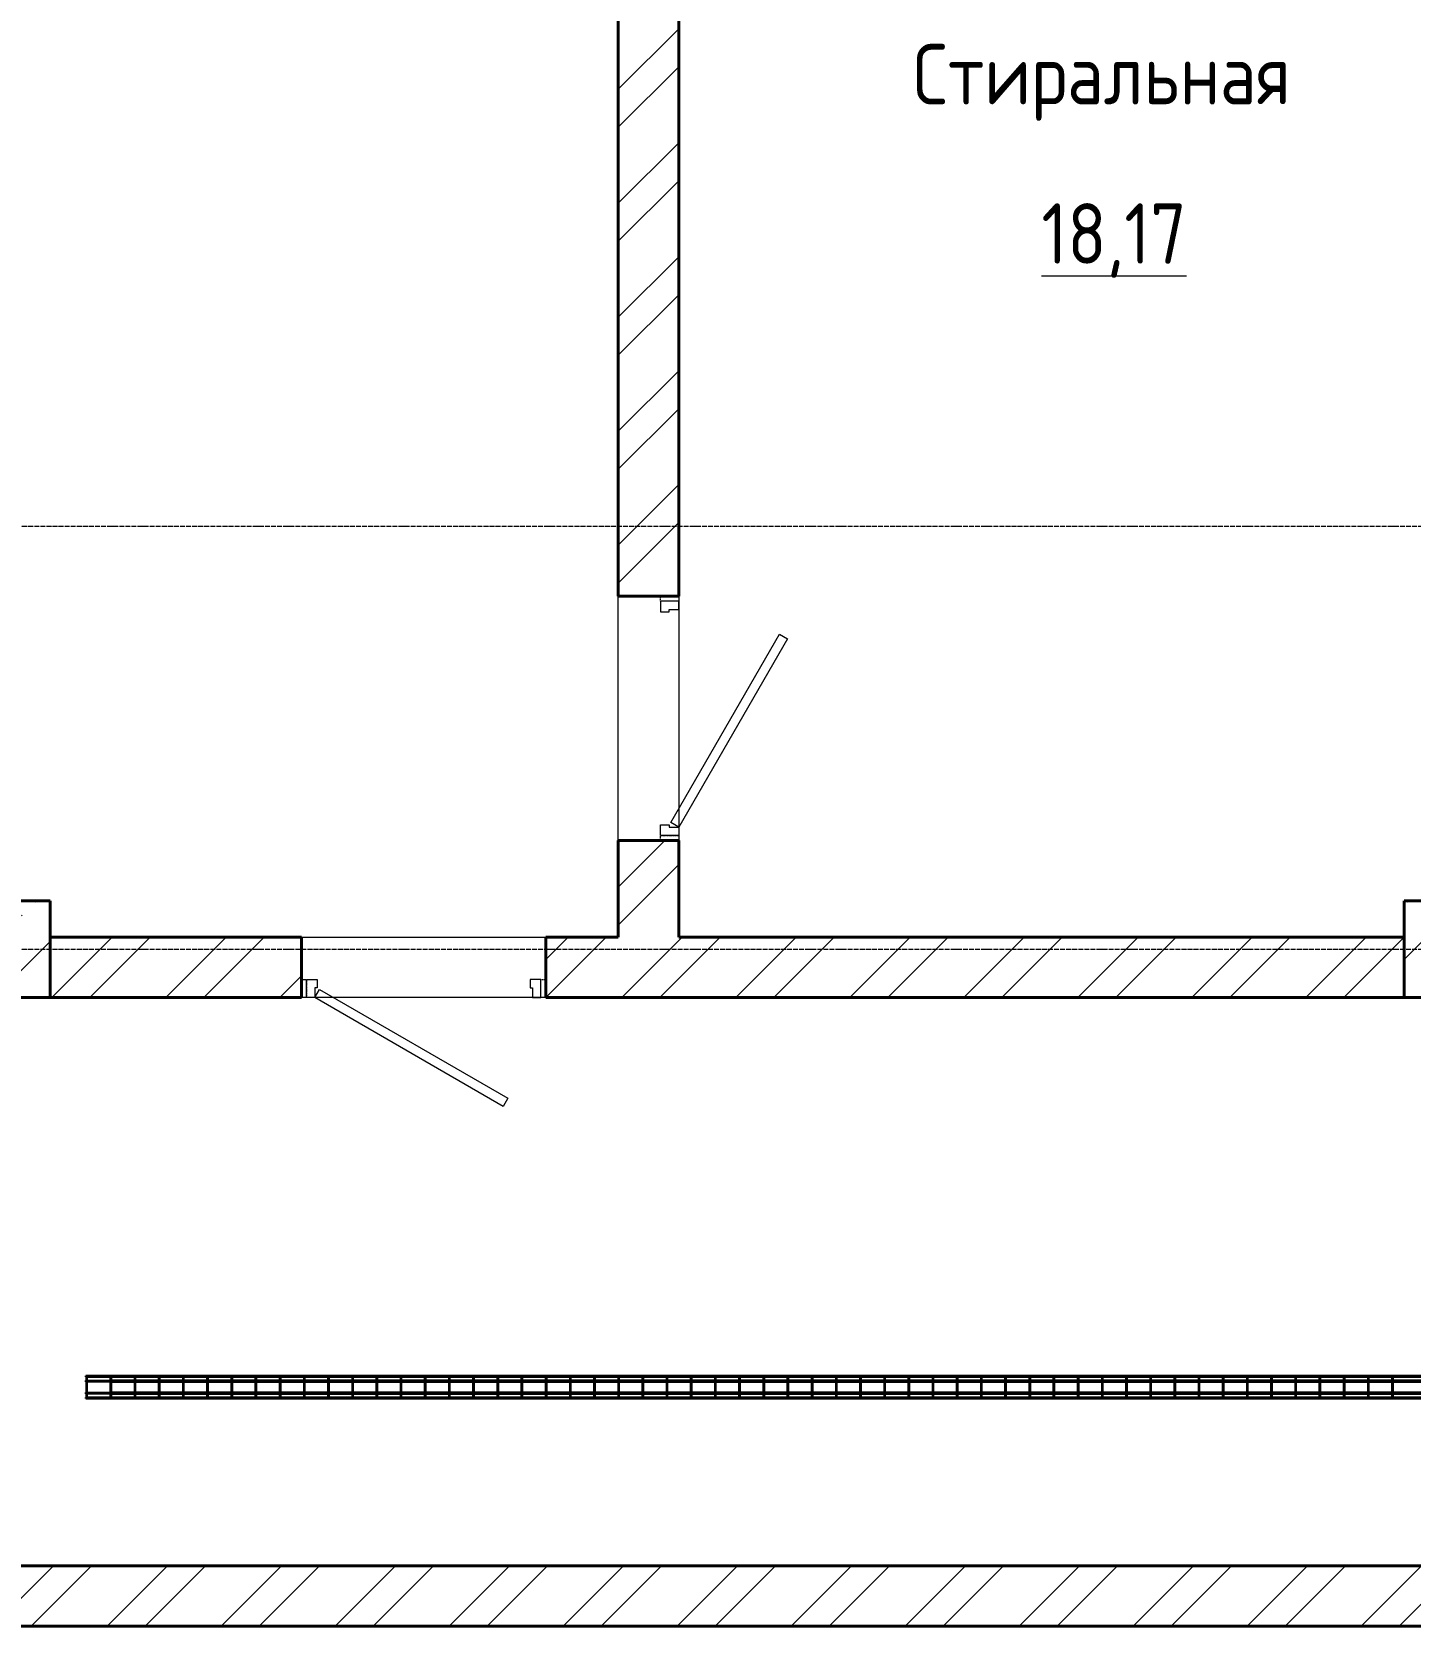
# Model space of a CAD drawing. Header units: millimetres. Extents: x 0 to 351840, y -132678 to 32417.
# Drawn here: x 300544 to 306244, y 6785 to 13380 of the extents above; entities that cross this region are included whole.
import ezdxf

# ---------------------------------------------------------------- set-up
doc = ezdxf.new("R2010")
doc.units = ezdxf.units.MM
doc.linetypes.add('BI_линия_сетки', pattern=[25, 20, -2.5, 0, -2.5])
doc.linetypes.add('BI_невидимые', pattern=[5, 3, -2])
for name, color, linetype, lineweight in [('Двери', 7, 'Continuous', 18), ('Марки помещений', 7, 'Continuous', 20), ('Несущие колонны', 7, 'Continuous', 18), ('Оси', 7, 'Continuous', 9), ('Перекрытие', 7, 'Continuous', 18), ('Стены внутренние', 7, 'Continuous', 18), ('Стены несущие', 7, 'Continuous', 18)]:
    doc.layers.add(name, color=color, linetype=linetype, lineweight=lineweight)
doc.styles.add('GOST Common_1', font='GOST Common.ttf', dxfattribs={"width": 0.9, "height": 250})
pattern_1 = [(45, (5685.96, 5809.43), (-235.7317, 235.7317), []), (45, (5843.12, 5809.43), (-235.7317, 235.7317), [])]

# ---------------------------------------------------------------- blocks, each defined once
blk = doc.blocks.new('_временные_конструкции_колонны_монолитные_прямоугольная - _временная_конструкция_колонна_400x400-V8--01 Подвал__-3_000____Отделочный_')
at = {"layer": 'Несущие колонны', "lineweight": 9}
h = blk.add_hatch(dxfattribs=at)
h.set_pattern_fill('FP_9', color=9, style=0, pattern_type=2)
h.set_pattern_definition([(45, (0, -7900), (84.1903, 308.6967), [396.875, -79.375, 3.353, -76.022])])
h.paths.add_polyline_path([(-200, -200), (200, -200), (200, 200), (-200, 200)])
at = {"layer": 'Несущие колонны', "color": 9, "lineweight": 40}
for p, q in [((200, 200), (-200, 200)), ((-200, 200), (-200, -200)), ((200, -200), (200, 200)), ((-200, -200), (200, -200))]:
    blk.add_line(p, q, dxfattribs=at)
blk = doc.blocks.new('_временные_конструкции_колонны_монолитные_прямоугольная - _временная_конструкция_колонна_400x400-V9--01 Подвал__-3_000____Отделочный_')
at = {"layer": 'Несущие колонны', "lineweight": 9}
h = blk.add_hatch(dxfattribs=at)
h.set_pattern_fill('FP_10', color=9, style=0, pattern_type=2)
h.set_pattern_definition([(45, (-6000, -7900), (84.1895, 308.696), [396.875, -79.375, 3.353, -76.022])])
h.paths.add_polyline_path([(-200, -200), (200, -200), (200, 200), (-200, 200)])
at = {"layer": 'Несущие колонны', "color": 9, "lineweight": 40}
for p, q in [((200, 200), (-200, 200)), ((-200, 200), (-200, -200)), ((200, -200), (200, 200)), ((-200, -200), (200, -200))]:
    blk.add_line(p, q, dxfattribs=at)
blk = doc.blocks.new('_Двери_Металлические_Однопольная_Техническая_1_3_4_8 - _дверь_ДМВ_2200-1010_Л Д-4_ перемычка-7812783--01 Подвал__-3_000____Отделочный_')
at = {"layer": 'Двери', "color": 9, "lineweight": 9}
for p, q in [((-223.6, 541.7), (-204.4, 575)), ((555.8, 91.7), (-223.6, 541.7)), ((-204.4, 575), (575, 125)), ((-325, 125), (-360, 125)), ((-360, 125), (-360, 50)), ((-325, 85), (-325, 125)), ((-315, 85), (-325, 85)), ((-315, 50), (-315, 85)), ((575, 125), (555.8, 91.7)), ((565, 85), (575, 85)), ((565, 50), (565, 85)), ((575, 125), (610, 125)), ((575, 85), (575, 125)), ((610, 125), (610, 50)), ((-360, 50), (-315, 50)), ((610, 50), (565, 50))]:
    blk.add_line(p, q, dxfattribs=at)
at = {"layer": 'Двери', "color": 9, "linetype": 'BI_невидимые', "lineweight": 9}
for p, q in [((-380, 50), (-380, 125)), ((-380, 125), (-360, 125)), ((-380, 50), (-380, 125)), ((-380, 125), (-360, 125)), ((-360, 125), (-360, 50)), ((-360, 125), (-360, 50)), ((610, 50), (610, 125)), ((610, 125), (630, 125)), ((610, 50), (610, 125)), ((610, 125), (630, 125)), ((630, 125), (630, 50)), ((630, 125), (630, 50)), ((-360, 50), (-380, 50)), ((-360, 50), (-380, 50)), ((630, 50), (610, 50)), ((630, 50), (610, 50))]:
    blk.add_line(p, q, dxfattribs=at)
blk = doc.blocks.new('_Двери_Металлические_Однопольная_Техническая_1_3_4_8 - _дверь_ДМВ_2200-1010_Л Д-4_ перемычка-7811750--01 Подвал__-3_000____Отделочный_')
at = {"layer": 'Двери', "color": 9, "lineweight": 9}
for p, q in [((-223.6, 541.7), (-204.4, 575)), ((555.8, 91.7), (-223.6, 541.7)), ((-204.4, 575), (575, 125)), ((-325, 125), (-360, 125)), ((-360, 125), (-360, 50)), ((-325, 85), (-325, 125)), ((-315, 85), (-325, 85)), ((-315, 50), (-315, 85)), ((575, 125), (555.8, 91.7)), ((565, 85), (575, 85)), ((565, 50), (565, 85)), ((575, 125), (610, 125)), ((575, 85), (575, 125)), ((610, 125), (610, 50)), ((-360, 50), (-315, 50)), ((610, 50), (565, 50))]:
    blk.add_line(p, q, dxfattribs=at)
at = {"layer": 'Двери', "color": 9, "linetype": 'BI_невидимые', "lineweight": 9}
for p, q in [((-380, 50), (-380, 125)), ((-380, 125), (-360, 125)), ((-380, 50), (-380, 125)), ((-380, 125), (-360, 125)), ((-360, 125), (-360, 50)), ((-360, 125), (-360, 50)), ((610, 50), (610, 125)), ((610, 125), (630, 125)), ((610, 50), (610, 125)), ((610, 125), (630, 125)), ((630, 125), (630, 50)), ((630, 125), (630, 50)), ((-360, 50), (-380, 50)), ((-360, 50), (-380, 50)), ((630, 50), (610, 50)), ((630, 50), (610, 50))]:
    blk.add_line(p, q, dxfattribs=at)
blk = doc.blocks.new('Подоснова подвал')
at = {"layer": 'Стены внутренние', "lineweight": 9}
h = blk.add_hatch(dxfattribs=at)
h.set_pattern_fill('FP_37', color=9, angle=45, style=0, pattern_type=2)
h.set_pattern_definition(pattern_1)
h.paths.add_polyline_path([(8236, 13759.4), (8486, 13759.4), (8486, 14159.4), (8236, 14159.4), (8236, 13989.7)])
h.paths.add_polyline_path([(8236, 15169.4), (8486, 15169.4), (8486, 19659.4), (8236, 19659.4), (8236, 19298)])
h = blk.add_hatch(dxfattribs=at)
h.set_pattern_fill('FP_37', color=9, angle=45, style=0, pattern_type=2)
h.set_pattern_definition(pattern_1)
h.paths.add_polyline_path([(11486, 13509.4), (11486, 13759.4), (7936, 13759.4), (7936, 13509.4)])
h.paths.add_polyline_path([(6926, 13509.4), (6926, 13759.4), (5886, 13759.4), (5886, 13509.4)])
h = blk.add_hatch(dxfattribs=at)
h.set_pattern_fill('FP_37', color=9, angle=45, style=0, pattern_type=2)
h.set_pattern_definition(pattern_1)
h.paths.add_polyline_path([(27036, 10909.4), (27036, 11159.4), (25836, 11159.4), (25836, 10909.4)])
h.paths.add_polyline_path([(24114, 10909.4), (24926, 10909.4), (24926, 11159.4), (23186, 11159.4), (23186, 10909.4), (24086, 10909.4)])
h.paths.add_polyline_path([(22276, 10909.4), (22276, 11159.4), (21461, 11159.4), (21461, 10909.4), (21986, 10909.4)])
h.paths.add_polyline_path([(19836, 10909.4), (20551, 10909.4), (20551, 11159.4), (5736, 11159.4), (5736, 10909.4), (19586, 10909.4)])
at = {"layer": 'Оси', "color": 9, "linetype": 'BI_линия_сетки'}
for p, q in [((-805.2, 15459.4), (56347.2, 15459.4)), ((-805.2, 13709.4), (56347.2, 13709.4))]:
    blk.add_line(p, q, dxfattribs=at)
at = {"layer": 'Перекрытие', "color": 9, "lineweight": 9}
for p, q in [((8236, 14159.4), (8236, 15169.4)), ((8486, 15169.4), (8486, 14159.4)), ((6926, 13759.4), (7936, 13759.4)), ((7936, 13509.4), (6926, 13509.4))]:
    blk.add_line(p, q, dxfattribs=at)
at = {"layer": 'Стены несущие', "color": 9, "lineweight": 40}
for p, q in [((8236, 19659.4), (8236, 15169.4)), ((8486, 15169.4), (8486, 19659.4)), ((8236, 15169.4), (8486, 15169.4)), ((8236, 14159.4), (8236, 13759.4)), ((8486, 14159.4), (8236, 14159.4)), ((8486, 13759.4), (8486, 14159.4)), ((6926, 13759.4), (5886, 13759.4)), ((6926, 13509.4), (6926, 13759.4)), ((8236, 13759.4), (7936, 13759.4)), ((7936, 13759.4), (7936, 13509.4)), ((11486, 13759.4), (8486, 13759.4)), ((5886, 13509.4), (6926, 13509.4)), ((7936, 13509.4), (11486, 13509.4)), ((20551, 11159.4), (5486, 11159.4)), ((5486, 10909.4), (19586, 10909.4))]:
    blk.add_line(p, q, dxfattribs=at)
at = {"layer": 'Двери', "color": 9}
for name, p, rotation in [('_Двери_Металлические_Однопольная_Техническая_1_3_4_8 - _дверь_ДМВ_2200-1010_Л Д-4_ перемычка-7812783--01 Подвал__-3_000____Отделочный_', (8361, 14789.4), 269.9999999999999), ('_Двери_Металлические_Однопольная_Техническая_1_3_4_8 - _дверь_ДМВ_2200-1010_Л Д-4_ перемычка-7811750--01 Подвал__-3_000____Отделочный_', (7556, 13634.4), 180)]:
    blk.add_blockref(name, p, dxfattribs=dict(at, rotation=rotation))
at = {"layer": 'Несущие колонны', "color": 9}
for name, p in [('_временные_конструкции_колонны_монолитные_прямоугольная - _временная_конструкция_колонна_400x400-V8--01 Подвал__-3_000____Отделочный_', (5686, 13709.4)), ('_временные_конструкции_колонны_монолитные_прямоугольная - _временная_конструкция_колонна_400x400-V9--01 Подвал__-3_000____Отделочный_', (11686, 13709.4))]:
    blk.add_blockref(name, p, dxfattribs=at)
at = {"layer": 'Марки помещений', "color": 9, "lineweight": 9, "char_height": 250, "attachment_point": 1, "style": 'GOST Common_1'}
for s, insert, width in [('Стиральная', (9455.5, 17453.8), 2041.898), ('\\L18,17', (9985.6, 16794.7), 757.595)]:
    blk.add_mtext(s, dxfattribs=dict(at, insert=insert, width=width))
blk = doc.blocks.new('*U81')
at = {"color": 0, "linetype": 'ByBlock', "lineweight": -2}
for p, q in [((190, 47.5), (187, 47.5)), ((24753.8, 47.5), (187, 47.5)), ((187, 42.5), (187, 47.5)), ((187, 42.5), (190, 42.5)), ((187, 22.5), (187, 27.5)), ((187.5, 42.5), (187.5, 41.5)), ((187.5, 41.5), (187.5, 40)), ((187.5, 40), (187.5, 37.5)), ((187.5, 37.5), (187.5, -37.5)), ((289.8, 47.5), (190, 47.5)), ((190, 42.5), (289.8, 42.5)), ((192.5, 41.5), (192.5, 42.5)), ((192.5, 40), (192.5, 41.5)), ((192.5, 37.5), (192.5, 40)), ((192.5, -37.5), (192.5, 37.5)), ((192.5, 27.5), (287.3, 27.5)), ((287.3, 22.5), (192.5, 22.5)), ((287.3, 42.5), (24753.8, 42.5)), ((287.3, 42.5), (287.3, 41.5)), ((287.3, 41.5), (287.3, 40)), ((287.3, 40), (287.3, 37.5)), ((287.3, 37.5), (287.3, -37.5)), ((292.3, 41.5), (292.3, 42.5)), ((292.3, 40), (292.3, 41.5)), ((292.3, 37.5), (292.3, 40)), ((292.3, -37.5), (292.3, 37.5)), ((24753.8, 27.5), (292.3, 27.5)), ((292.3, 22.5), (24753.8, 22.5)), ((387.3, 42.5), (387.3, 41.5)), ((387.3, 41.5), (387.3, 40)), ((387.3, 40), (387.3, 37.5)), ((387.3, 37.5), (387.3, -37.5)), ((392.3, 41.5), (392.3, 42.5)), ((392.3, 40), (392.3, 41.5)), ((392.3, 37.5), (392.3, 40)), ((392.3, -37.5), (392.3, 37.5)), ((487.3, 42.5), (487.3, 41.5)), ((487.3, 41.5), (487.3, 40)), ((487.3, 40), (487.3, 37.5)), ((487.3, 37.5), (487.3, -37.5)), ((492.3, 41.5), (492.3, 42.5)), ((492.3, 40), (492.3, 41.5)), ((492.3, 37.5), (492.3, 40)), ((492.3, -37.5), (492.3, 37.5)), ((587.3, 42.5), (587.3, 41.5)), ((587.3, 41.5), (587.3, 40)), ((587.3, 40), (587.3, 37.5)), ((587.3, 37.5), (587.3, -37.5)), ((592.3, 41.5), (592.3, 42.5)), ((592.3, 40), (592.3, 41.5)), ((592.3, 37.5), (592.3, 40)), ((592.3, -37.5), (592.3, 37.5)), ((687.3, 42.5), (687.3, 41.5)), ((687.3, 41.5), (687.3, 40)), ((687.3, 40), (687.3, 37.5)), ((687.3, 37.5), (687.3, -37.5)), ((692.3, 41.5), (692.3, 42.5)), ((692.3, 40), (692.3, 41.5)), ((692.3, 37.5), (692.3, 40)), ((692.3, -37.5), (692.3, 37.5)), ((787.3, 42.5), (787.3, 41.5)), ((787.3, 41.5), (787.3, 40)), ((787.3, 40), (787.3, 37.5)), ((787.3, 37.5), (787.3, -37.5)), ((792.3, 41.5), (792.3, 42.5)), ((792.3, 40), (792.3, 41.5)), ((792.3, 37.5), (792.3, 40)), ((792.3, -37.5), (792.3, 37.5)), ((887.3, 42.5), (887.3, 41.5)), ((887.3, 41.5), (887.3, 40)), ((887.3, 40), (887.3, 37.5)), ((887.3, 37.5), (887.3, -37.5)), ((892.3, 41.5), (892.3, 42.5)), ((892.3, 40), (892.3, 41.5)), ((892.3, 37.5), (892.3, 40)), ((892.3, -37.5), (892.3, 37.5)), ((987.3, 42.5), (987.3, 41.5)), ((987.3, 41.5), (987.3, 40)), ((987.3, 40), (987.3, 37.5)), ((987.3, 37.5), (987.3, -37.5)), ((992.3, 41.5), (992.3, 42.5)), ((992.3, 40), (992.3, 41.5)), ((992.3, 37.5), (992.3, 40)), ((992.3, -37.5), (992.3, 37.5)), ((1087.3, 42.5), (1087.3, 41.5)), ((1087.3, 41.5), (1087.3, 40)), ((1087.3, 40), (1087.3, 37.5)), ((1087.3, 37.5), (1087.3, -37.5)), ((1092.3, 41.5), (1092.3, 42.5)), ((1092.3, 40), (1092.3, 41.5)), ((1092.3, 37.5), (1092.3, 40)), ((1092.3, -37.5), (1092.3, 37.5)), ((1187.3, 42.5), (1187.3, 41.5)), ((1187.3, 41.5), (1187.3, 40)), ((1187.3, 40), (1187.3, 37.5)), ((1187.3, 37.5), (1187.3, -37.5)), ((1192.3, 41.5), (1192.3, 42.5)), ((1192.3, 40), (1192.3, 41.5)), ((1192.3, 37.5), (1192.3, 40)), ((1192.3, -37.5), (1192.3, 37.5)), ((1287.3, 42.5), (1287.3, 41.5)), ((1287.3, 41.5), (1287.3, 40)), ((1287.3, 40), (1287.3, 37.5)), ((1287.3, 37.5), (1287.3, -37.5)), ((1292.3, 41.5), (1292.3, 42.5)), ((1292.3, 40), (1292.3, 41.5)), ((1292.3, 37.5), (1292.3, 40)), ((1292.3, -37.5), (1292.3, 37.5)), ((1387.3, 42.5), (1387.3, 41.5)), ((1387.3, 41.5), (1387.3, 40)), ((1387.3, 40), (1387.3, 37.5)), ((1387.3, 37.5), (1387.3, -37.5)), ((1392.3, 41.5), (1392.3, 42.5)), ((1392.3, 40), (1392.3, 41.5)), ((1392.3, 37.5), (1392.3, 40)), ((1392.3, -37.5), (1392.3, 37.5)), ((1487.3, 42.5), (1487.3, 41.5)), ((1487.3, 41.5), (1487.3, 40)), ((1487.3, 40), (1487.3, 37.5)), ((1487.3, 37.5), (1487.3, -37.5)), ((1492.3, 41.5), (1492.3, 42.5)), ((1492.3, 40), (1492.3, 41.5)), ((1492.3, 37.5), (1492.3, 40)), ((1492.3, -37.5), (1492.3, 37.5)), ((1587.3, 42.5), (1587.3, 41.5)), ((1587.3, 41.5), (1587.3, 40)), ((1587.3, 40), (1587.3, 37.5)), ((1587.3, 37.5), (1587.3, -37.5)), ((1592.3, 41.5), (1592.3, 42.5)), ((1592.3, 40), (1592.3, 41.5)), ((1592.3, 37.5), (1592.3, 40)), ((1592.3, -37.5), (1592.3, 37.5)), ((1687.3, 42.5), (1687.3, 41.5)), ((1687.3, 41.5), (1687.3, 40)), ((1687.3, 40), (1687.3, 37.5)), ((1687.3, 37.5), (1687.3, -37.5)), ((1692.3, 41.5), (1692.3, 42.5)), ((1692.3, 40), (1692.3, 41.5)), ((1692.3, 37.5), (1692.3, 40)), ((1692.3, -37.5), (1692.3, 37.5)), ((1787.3, 42.5), (1787.3, 41.5)), ((1787.3, 41.5), (1787.3, 40)), ((1787.3, 40), (1787.3, 37.5)), ((1787.3, 37.5), (1787.3, -37.5)), ((1792.3, 41.5), (1792.3, 42.5)), ((1792.3, 40), (1792.3, 41.5)), ((1792.3, 37.5), (1792.3, 40)), ((1792.3, -37.5), (1792.3, 37.5)), ((1887.3, 42.5), (1887.3, 41.5)), ((1887.3, 41.5), (1887.3, 40)), ((1887.3, 40), (1887.3, 37.5)), ((1887.3, 37.5), (1887.3, -37.5)), ((1892.3, 41.5), (1892.3, 42.5)), ((1892.3, 40), (1892.3, 41.5)), ((1892.3, 37.5), (1892.3, 40)), ((1892.3, -37.5), (1892.3, 37.5)), ((1987.3, 42.5), (1987.3, 41.5)), ((1987.3, 41.5), (1987.3, 40)), ((1987.3, 40), (1987.3, 37.5)), ((1987.3, 37.5), (1987.3, -37.5)), ((1992.3, 41.5), (1992.3, 42.5)), ((1992.3, 40), (1992.3, 41.5)), ((1992.3, 37.5), (1992.3, 40)), ((1992.3, -37.5), (1992.3, 37.5)), ((2087.3, 42.5), (2087.3, 41.5)), ((2087.3, 41.5), (2087.3, 40)), ((2087.3, 40), (2087.3, 37.5)), ((2087.3, 37.5), (2087.3, -37.5)), ((2092.3, 41.5), (2092.3, 42.5)), ((2092.3, 40), (2092.3, 41.5)), ((2092.3, 37.5), (2092.3, 40)), ((2092.3, -37.5), (2092.3, 37.5)), ((2187.3, 42.5), (2187.3, 41.5)), ((2187.3, 41.5), (2187.3, 40)), ((2187.3, 40), (2187.3, 37.5)), ((2187.3, 37.5), (2187.3, -37.5)), ((2192.3, 41.5), (2192.3, 42.5)), ((2192.3, 40), (2192.3, 41.5)), ((2192.3, 37.5), (2192.3, 40)), ((2192.3, -37.5), (2192.3, 37.5)), ((2287.3, 42.5), (2287.3, 41.5)), ((2287.3, 41.5), (2287.3, 40)), ((2287.3, 40), (2287.3, 37.5)), ((2287.3, 37.5), (2287.3, -37.5)), ((2292.3, 41.5), (2292.3, 42.5)), ((2292.3, 40), (2292.3, 41.5)), ((2292.3, 37.5), (2292.3, 40)), ((2292.3, -37.5), (2292.3, 37.5)), ((2387.3, 42.5), (2387.3, 41.5)), ((2387.3, 41.5), (2387.3, 40)), ((2387.3, 40), (2387.3, 37.5)), ((2387.3, 37.5), (2387.3, -37.5)), ((2392.3, 41.5), (2392.3, 42.5)), ((2392.3, 40), (2392.3, 41.5)), ((2392.3, 37.5), (2392.3, 40)), ((2392.3, -37.5), (2392.3, 37.5)), ((2487.3, 42.5), (2487.3, 41.5)), ((2487.3, 41.5), (2487.3, 40)), ((2487.3, 40), (2487.3, 37.5)), ((2487.3, 37.5), (2487.3, -37.5)), ((2492.3, 41.5), (2492.3, 42.5)), ((2492.3, 40), (2492.3, 41.5)), ((2492.3, 37.5), (2492.3, 40)), ((2492.3, -37.5), (2492.3, 37.5)), ((2587.3, 42.5), (2587.3, 41.5)), ((2587.3, 41.5), (2587.3, 40)), ((2587.3, 40), (2587.3, 37.5)), ((2587.3, 37.5), (2587.3, -37.5)), ((2592.3, 41.5), (2592.3, 42.5)), ((2592.3, 40), (2592.3, 41.5)), ((2592.3, 37.5), (2592.3, 40)), ((2592.3, -37.5), (2592.3, 37.5)), ((2687.3, 42.5), (2687.3, 41.5)), ((2687.3, 41.5), (2687.3, 40)), ((2687.3, 40), (2687.3, 37.5)), ((2687.3, 37.5), (2687.3, -37.5)), ((2692.3, 41.5), (2692.3, 42.5)), ((2692.3, 40), (2692.3, 41.5)), ((2692.3, 37.5), (2692.3, 40)), ((2692.3, -37.5), (2692.3, 37.5)), ((2787.3, 42.5), (2787.3, 41.5)), ((2787.3, 41.5), (2787.3, 40)), ((2787.3, 40), (2787.3, 37.5)), ((2787.3, 37.5), (2787.3, -37.5)), ((2792.3, 41.5), (2792.3, 42.5)), ((2792.3, 40), (2792.3, 41.5)), ((2792.3, 37.5), (2792.3, 40)), ((2792.3, -37.5), (2792.3, 37.5)), ((2887.3, 42.5), (2887.3, 41.5)), ((2887.3, 41.5), (2887.3, 40)), ((2887.3, 40), (2887.3, 37.5)), ((2887.3, 37.5), (2887.3, -37.5)), ((2892.3, 41.5), (2892.3, 42.5)), ((2892.3, 40), (2892.3, 41.5)), ((2892.3, 37.5), (2892.3, 40)), ((2892.3, -37.5), (2892.3, 37.5)), ((2987.3, 42.5), (2987.3, 41.5)), ((2987.3, 41.5), (2987.3, 40)), ((2987.3, 40), (2987.3, 37.5)), ((2987.3, 37.5), (2987.3, -37.5)), ((2992.3, 41.5), (2992.3, 42.5)), ((2992.3, 40), (2992.3, 41.5)), ((2992.3, 37.5), (2992.3, 40)), ((2992.3, -37.5), (2992.3, 37.5)), ((3087.3, 42.5), (3087.3, 41.5)), ((3087.3, 41.5), (3087.3, 40)), ((3087.3, 40), (3087.3, 37.5)), ((3087.3, 37.5), (3087.3, -37.5)), ((3092.3, 41.5), (3092.3, 42.5)), ((3092.3, 40), (3092.3, 41.5)), ((3092.3, 37.5), (3092.3, 40)), ((3092.3, -37.5), (3092.3, 37.5)), ((3187.3, 42.5), (3187.3, 41.5)), ((3187.3, 41.5), (3187.3, 40)), ((3187.3, 40), (3187.3, 37.5)), ((3187.3, 37.5), (3187.3, -37.5)), ((3192.3, 41.5), (3192.3, 42.5)), ((3192.3, 40), (3192.3, 41.5)), ((3192.3, 37.5), (3192.3, 40)), ((3192.3, -37.5), (3192.3, 37.5)), ((3287.3, 42.5), (3287.3, 41.5)), ((3287.3, 41.5), (3287.3, 40)), ((3287.3, 40), (3287.3, 37.5)), ((3287.3, 37.5), (3287.3, -37.5)), ((3292.3, 41.5), (3292.3, 42.5)), ((3292.3, 40), (3292.3, 41.5)), ((3292.3, 37.5), (3292.3, 40)), ((3292.3, -37.5), (3292.3, 37.5)), ((3387.3, 42.5), (3387.3, 41.5)), ((3387.3, 41.5), (3387.3, 40)), ((3387.3, 40), (3387.3, 37.5)), ((3387.3, 37.5), (3387.3, -37.5)), ((3392.3, 41.5), (3392.3, 42.5)), ((3392.3, 40), (3392.3, 41.5)), ((3392.3, 37.5), (3392.3, 40)), ((3392.3, -37.5), (3392.3, 37.5)), ((3487.3, 42.5), (3487.3, 41.5)), ((3487.3, 41.5), (3487.3, 40)), ((3487.3, 40), (3487.3, 37.5)), ((3487.3, 37.5), (3487.3, -37.5)), ((3492.3, 41.5), (3492.3, 42.5)), ((3492.3, 40), (3492.3, 41.5)), ((3492.3, 37.5), (3492.3, 40)), ((3492.3, -37.5), (3492.3, 37.5)), ((3587.3, 42.5), (3587.3, 41.5)), ((3587.3, 41.5), (3587.3, 40)), ((3587.3, 40), (3587.3, 37.5)), ((3587.3, 37.5), (3587.3, -37.5)), ((3592.3, 41.5), (3592.3, 42.5)), ((3592.3, 40), (3592.3, 41.5)), ((3592.3, 37.5), (3592.3, 40)), ((3592.3, -37.5), (3592.3, 37.5)), ((3687.3, 42.5), (3687.3, 41.5)), ((3687.3, 41.5), (3687.3, 40)), ((3687.3, 40), (3687.3, 37.5)), ((3687.3, 37.5), (3687.3, -37.5)), ((3692.3, 41.5), (3692.3, 42.5)), ((3692.3, 40), (3692.3, 41.5)), ((3692.3, 37.5), (3692.3, 40)), ((3692.3, -37.5), (3692.3, 37.5)), ((3787.3, 42.5), (3787.3, 41.5)), ((3787.3, 41.5), (3787.3, 40)), ((3787.3, 40), (3787.3, 37.5)), ((3787.3, 37.5), (3787.3, -37.5)), ((3792.3, 41.5), (3792.3, 42.5)), ((3792.3, 40), (3792.3, 41.5)), ((3792.3, 37.5), (3792.3, 40)), ((3792.3, -37.5), (3792.3, 37.5)), ((3887.3, 42.5), (3887.3, 41.5)), ((3887.3, 41.5), (3887.3, 40)), ((3887.3, 40), (3887.3, 37.5)), ((3887.3, 37.5), (3887.3, -37.5)), ((3892.3, 41.5), (3892.3, 42.5)), ((3892.3, 40), (3892.3, 41.5)), ((3892.3, 37.5), (3892.3, 40)), ((3892.3, -37.5), (3892.3, 37.5)), ((3987.3, 42.5), (3987.3, 41.5)), ((3987.3, 41.5), (3987.3, 40)), ((3987.3, 40), (3987.3, 37.5)), ((3987.3, 37.5), (3987.3, -37.5)), ((3992.3, 41.5), (3992.3, 42.5)), ((3992.3, 40), (3992.3, 41.5)), ((3992.3, 37.5), (3992.3, 40)), ((3992.3, -37.5), (3992.3, 37.5)), ((4087.3, 42.5), (4087.3, 41.5)), ((4087.3, 41.5), (4087.3, 40)), ((4087.3, 40), (4087.3, 37.5)), ((4087.3, 37.5), (4087.3, -37.5)), ((4092.3, 41.5), (4092.3, 42.5)), ((4092.3, 40), (4092.3, 41.5)), ((4092.3, 37.5), (4092.3, 40)), ((4092.3, -37.5), (4092.3, 37.5)), ((4187.3, 42.5), (4187.3, 41.5)), ((4187.3, 41.5), (4187.3, 40)), ((4187.3, 40), (4187.3, 37.5)), ((4187.3, 37.5), (4187.3, -37.5)), ((4192.3, 41.5), (4192.3, 42.5)), ((4192.3, 40), (4192.3, 41.5)), ((4192.3, 37.5), (4192.3, 40)), ((4192.3, -37.5), (4192.3, 37.5)), ((4287.3, 42.5), (4287.3, 41.5)), ((4287.3, 41.5), (4287.3, 40)), ((4287.3, 40), (4287.3, 37.5)), ((4287.3, 37.5), (4287.3, -37.5)), ((4292.3, 41.5), (4292.3, 42.5)), ((4292.3, 40), (4292.3, 41.5)), ((4292.3, 37.5), (4292.3, 40)), ((4292.3, -37.5), (4292.3, 37.5)), ((4387.3, 42.5), (4387.3, 41.5)), ((4387.3, 41.5), (4387.3, 40)), ((4387.3, 40), (4387.3, 37.5)), ((4387.3, 37.5), (4387.3, -37.5)), ((4392.3, 41.5), (4392.3, 42.5)), ((4392.3, 40), (4392.3, 41.5)), ((4392.3, 37.5), (4392.3, 40)), ((4392.3, -37.5), (4392.3, 37.5)), ((4487.3, 42.5), (4487.3, 41.5)), ((4487.3, 41.5), (4487.3, 40)), ((4487.3, 40), (4487.3, 37.5)), ((4487.3, 37.5), (4487.3, -37.5)), ((4492.3, 41.5), (4492.3, 42.5)), ((4492.3, 40), (4492.3, 41.5)), ((4492.3, 37.5), (4492.3, 40)), ((4492.3, -37.5), (4492.3, 37.5)), ((4587.3, 42.5), (4587.3, 41.5)), ((4587.3, 41.5), (4587.3, 40)), ((4587.3, 40), (4587.3, 37.5)), ((4587.3, 37.5), (4587.3, -37.5)), ((4592.3, 41.5), (4592.3, 42.5)), ((4592.3, 40), (4592.3, 41.5)), ((4592.3, 37.5), (4592.3, 40)), ((4592.3, -37.5), (4592.3, 37.5)), ((4687.3, 42.5), (4687.3, 41.5)), ((4687.3, 41.5), (4687.3, 40)), ((4687.3, 40), (4687.3, 37.5)), ((4687.3, 37.5), (4687.3, -37.5)), ((4692.3, 41.5), (4692.3, 42.5)), ((4692.3, 40), (4692.3, 41.5)), ((4692.3, 37.5), (4692.3, 40)), ((4692.3, -37.5), (4692.3, 37.5)), ((4787.3, 42.5), (4787.3, 41.5)), ((4787.3, 41.5), (4787.3, 40)), ((4787.3, 40), (4787.3, 37.5)), ((4787.3, 37.5), (4787.3, -37.5)), ((4792.3, 41.5), (4792.3, 42.5)), ((4792.3, 40), (4792.3, 41.5)), ((4792.3, 37.5), (4792.3, 40)), ((4792.3, -37.5), (4792.3, 37.5)), ((4887.3, 42.5), (4887.3, 41.5)), ((4887.3, 41.5), (4887.3, 40)), ((4887.3, 40), (4887.3, 37.5)), ((4887.3, 37.5), (4887.3, -37.5)), ((4892.3, 41.5), (4892.3, 42.5)), ((4892.3, 40), (4892.3, 41.5)), ((4892.3, 37.5), (4892.3, 40)), ((4892.3, -37.5), (4892.3, 37.5)), ((4987.3, 42.5), (4987.3, 41.5)), ((4987.3, 41.5), (4987.3, 40)), ((4987.3, 40), (4987.3, 37.5)), ((4987.3, 37.5), (4987.3, -37.5)), ((4992.3, 41.5), (4992.3, 42.5)), ((4992.3, 40), (4992.3, 41.5)), ((4992.3, 37.5), (4992.3, 40)), ((4992.3, -37.5), (4992.3, 37.5)), ((5087.3, 42.5), (5087.3, 41.5)), ((5087.3, 41.5), (5087.3, 40)), ((5087.3, 40), (5087.3, 37.5)), ((5087.3, 37.5), (5087.3, -37.5)), ((5092.3, 41.5), (5092.3, 42.5)), ((5092.3, 40), (5092.3, 41.5)), ((5092.3, 37.5), (5092.3, 40)), ((5092.3, -37.5), (5092.3, 37.5)), ((5187.3, 42.5), (5187.3, 41.5)), ((5187.3, 41.5), (5187.3, 40)), ((5187.3, 40), (5187.3, 37.5)), ((5187.3, 37.5), (5187.3, -37.5)), ((5192.3, 41.5), (5192.3, 42.5)), ((5192.3, 40), (5192.3, 41.5)), ((5192.3, 37.5), (5192.3, 40)), ((5192.3, -37.5), (5192.3, 37.5)), ((5287.3, 42.5), (5287.3, 41.5)), ((5287.3, 41.5), (5287.3, 40)), ((5287.3, 40), (5287.3, 37.5)), ((5287.3, 37.5), (5287.3, -37.5)), ((5292.3, 41.5), (5292.3, 42.5)), ((5292.3, 40), (5292.3, 41.5)), ((5292.3, 37.5), (5292.3, 40)), ((5292.3, -37.5), (5292.3, 37.5)), ((5387.3, 42.5), (5387.3, 41.5)), ((5387.3, 41.5), (5387.3, 40)), ((5387.3, 40), (5387.3, 37.5)), ((5387.3, 37.5), (5387.3, -37.5)), ((5392.3, 41.5), (5392.3, 42.5)), ((5392.3, 40), (5392.3, 41.5)), ((5392.3, 37.5), (5392.3, 40)), ((5392.3, -37.5), (5392.3, 37.5)), ((5487.3, 42.5), (5487.3, 41.5)), ((5487.3, 41.5), (5487.3, 40)), ((5487.3, 40), (5487.3, 37.5)), ((5487.3, 37.5), (5487.3, -37.5)), ((5492.3, 41.5), (5492.3, 42.5)), ((5492.3, 40), (5492.3, 41.5)), ((5492.3, 37.5), (5492.3, 40)), ((5492.3, -37.5), (5492.3, 37.5)), ((5587.3, 42.5), (5587.3, 41.5)), ((5587.3, 41.5), (5587.3, 40)), ((5587.3, 40), (5587.3, 37.5)), ((5587.3, 37.5), (5587.3, -37.5)), ((5592.3, 41.5), (5592.3, 42.5)), ((5592.3, 40), (5592.3, 41.5)), ((5592.3, 37.5), (5592.3, 40)), ((5592.3, -37.5), (5592.3, 37.5)), ((187.5, -22.5), (187, -22.5)), ((187, -27.5), (187, -22.5)), ((187, -27.5), (187.5, -27.5)), ((190, -42.5), (187, -42.5)), ((187, -47.5), (187, -42.5)), ((187, -47.5), (24753.8, -47.5)), ((187, -47.5), (190, -47.5)), ((187.5, -37.5), (187.5, -40)), ((187.5, -40), (187.5, -41.5)), ((187.5, -41.5), (187.5, -42.5)), ((289.8, -42.5), (190, -42.5)), ((190, -47.5), (289.8, -47.5)), ((192.5, -22.5), (287.3, -22.5)), ((287.3, -27.5), (192.5, -27.5)), ((192.5, -40), (192.5, -37.5)), ((192.5, -41.5), (192.5, -40)), ((192.5, -42.5), (192.5, -41.5)), ((287.3, -37.5), (287.3, -40)), ((287.3, -40), (287.3, -41.5)), ((287.3, -41.5), (287.3, -42.5)), ((24753.8, -42.5), (287.3, -42.5)), ((24753.8, -22.5), (292.3, -22.5)), ((292.3, -27.5), (24753.8, -27.5)), ((292.3, -40), (292.3, -37.5)), ((292.3, -41.5), (292.3, -40)), ((292.3, -42.5), (292.3, -41.5)), ((387.3, -37.5), (387.3, -40)), ((387.3, -40), (387.3, -41.5)), ((387.3, -41.5), (387.3, -42.5)), ((392.3, -40), (392.3, -37.5)), ((392.3, -41.5), (392.3, -40)), ((392.3, -42.5), (392.3, -41.5)), ((487.3, -37.5), (487.3, -40)), ((487.3, -40), (487.3, -41.5)), ((487.3, -41.5), (487.3, -42.5)), ((492.3, -40), (492.3, -37.5)), ((492.3, -41.5), (492.3, -40)), ((492.3, -42.5), (492.3, -41.5)), ((587.3, -37.5), (587.3, -40)), ((587.3, -40), (587.3, -41.5)), ((587.3, -41.5), (587.3, -42.5)), ((592.3, -40), (592.3, -37.5)), ((592.3, -41.5), (592.3, -40)), ((592.3, -42.5), (592.3, -41.5)), ((687.3, -37.5), (687.3, -40)), ((687.3, -40), (687.3, -41.5)), ((687.3, -41.5), (687.3, -42.5)), ((692.3, -40), (692.3, -37.5)), ((692.3, -41.5), (692.3, -40)), ((692.3, -42.5), (692.3, -41.5)), ((787.3, -37.5), (787.3, -40)), ((787.3, -40), (787.3, -41.5)), ((787.3, -41.5), (787.3, -42.5)), ((792.3, -40), (792.3, -37.5)), ((792.3, -41.5), (792.3, -40)), ((792.3, -42.5), (792.3, -41.5)), ((887.3, -37.5), (887.3, -40)), ((887.3, -40), (887.3, -41.5)), ((887.3, -41.5), (887.3, -42.5)), ((892.3, -40), (892.3, -37.5)), ((892.3, -41.5), (892.3, -40)), ((892.3, -42.5), (892.3, -41.5)), ((987.3, -37.5), (987.3, -40)), ((987.3, -40), (987.3, -41.5)), ((987.3, -41.5), (987.3, -42.5)), ((992.3, -40), (992.3, -37.5)), ((992.3, -41.5), (992.3, -40)), ((992.3, -42.5), (992.3, -41.5)), ((1087.3, -37.5), (1087.3, -40)), ((1087.3, -40), (1087.3, -41.5)), ((1087.3, -41.5), (1087.3, -42.5)), ((1092.3, -40), (1092.3, -37.5)), ((1092.3, -41.5), (1092.3, -40)), ((1092.3, -42.5), (1092.3, -41.5)), ((1187.3, -37.5), (1187.3, -40)), ((1187.3, -40), (1187.3, -41.5)), ((1187.3, -41.5), (1187.3, -42.5)), ((1192.3, -40), (1192.3, -37.5)), ((1192.3, -41.5), (1192.3, -40)), ((1192.3, -42.5), (1192.3, -41.5)), ((1287.3, -37.5), (1287.3, -40)), ((1287.3, -40), (1287.3, -41.5)), ((1287.3, -41.5), (1287.3, -42.5)), ((1292.3, -40), (1292.3, -37.5)), ((1292.3, -41.5), (1292.3, -40)), ((1292.3, -42.5), (1292.3, -41.5)), ((1387.3, -37.5), (1387.3, -40)), ((1387.3, -40), (1387.3, -41.5)), ((1387.3, -41.5), (1387.3, -42.5)), ((1392.3, -40), (1392.3, -37.5)), ((1392.3, -41.5), (1392.3, -40)), ((1392.3, -42.5), (1392.3, -41.5)), ((1487.3, -37.5), (1487.3, -40)), ((1487.3, -40), (1487.3, -41.5)), ((1487.3, -41.5), (1487.3, -42.5)), ((1492.3, -40), (1492.3, -37.5)), ((1492.3, -41.5), (1492.3, -40)), ((1492.3, -42.5), (1492.3, -41.5)), ((1587.3, -37.5), (1587.3, -40)), ((1587.3, -40), (1587.3, -41.5)), ((1587.3, -41.5), (1587.3, -42.5)), ((1592.3, -40), (1592.3, -37.5)), ((1592.3, -41.5), (1592.3, -40)), ((1592.3, -42.5), (1592.3, -41.5)), ((1687.3, -37.5), (1687.3, -40)), ((1687.3, -40), (1687.3, -41.5)), ((1687.3, -41.5), (1687.3, -42.5)), ((1692.3, -40), (1692.3, -37.5)), ((1692.3, -41.5), (1692.3, -40)), ((1692.3, -42.5), (1692.3, -41.5)), ((1787.3, -37.5), (1787.3, -40)), ((1787.3, -40), (1787.3, -41.5)), ((1787.3, -41.5), (1787.3, -42.5)), ((1792.3, -40), (1792.3, -37.5)), ((1792.3, -41.5), (1792.3, -40)), ((1792.3, -42.5), (1792.3, -41.5)), ((1887.3, -37.5), (1887.3, -40)), ((1887.3, -40), (1887.3, -41.5)), ((1887.3, -41.5), (1887.3, -42.5)), ((1892.3, -40), (1892.3, -37.5)), ((1892.3, -41.5), (1892.3, -40)), ((1892.3, -42.5), (1892.3, -41.5)), ((1987.3, -37.5), (1987.3, -40)), ((1987.3, -40), (1987.3, -41.5)), ((1987.3, -41.5), (1987.3, -42.5)), ((1992.3, -40), (1992.3, -37.5)), ((1992.3, -41.5), (1992.3, -40)), ((1992.3, -42.5), (1992.3, -41.5)), ((2087.3, -37.5), (2087.3, -40)), ((2087.3, -40), (2087.3, -41.5)), ((2087.3, -41.5), (2087.3, -42.5)), ((2092.3, -40), (2092.3, -37.5)), ((2092.3, -41.5), (2092.3, -40)), ((2092.3, -42.5), (2092.3, -41.5)), ((2187.3, -37.5), (2187.3, -40)), ((2187.3, -40), (2187.3, -41.5)), ((2187.3, -41.5), (2187.3, -42.5)), ((2192.3, -40), (2192.3, -37.5)), ((2192.3, -41.5), (2192.3, -40)), ((2192.3, -42.5), (2192.3, -41.5)), ((2287.3, -37.5), (2287.3, -40)), ((2287.3, -40), (2287.3, -41.5)), ((2287.3, -41.5), (2287.3, -42.5)), ((2292.3, -40), (2292.3, -37.5)), ((2292.3, -41.5), (2292.3, -40)), ((2292.3, -42.5), (2292.3, -41.5)), ((2387.3, -37.5), (2387.3, -40)), ((2387.3, -40), (2387.3, -41.5)), ((2387.3, -41.5), (2387.3, -42.5)), ((2392.3, -40), (2392.3, -37.5)), ((2392.3, -41.5), (2392.3, -40)), ((2392.3, -42.5), (2392.3, -41.5)), ((2487.3, -37.5), (2487.3, -40)), ((2487.3, -40), (2487.3, -41.5)), ((2487.3, -41.5), (2487.3, -42.5)), ((2492.3, -40), (2492.3, -37.5)), ((2492.3, -41.5), (2492.3, -40)), ((2492.3, -42.5), (2492.3, -41.5)), ((2587.3, -37.5), (2587.3, -40)), ((2587.3, -40), (2587.3, -41.5)), ((2587.3, -41.5), (2587.3, -42.5)), ((2592.3, -40), (2592.3, -37.5)), ((2592.3, -41.5), (2592.3, -40)), ((2592.3, -42.5), (2592.3, -41.5)), ((2687.3, -37.5), (2687.3, -40)), ((2687.3, -40), (2687.3, -41.5)), ((2687.3, -41.5), (2687.3, -42.5)), ((2692.3, -40), (2692.3, -37.5)), ((2692.3, -41.5), (2692.3, -40)), ((2692.3, -42.5), (2692.3, -41.5)), ((2787.3, -37.5), (2787.3, -40)), ((2787.3, -40), (2787.3, -41.5)), ((2787.3, -41.5), (2787.3, -42.5)), ((2792.3, -40), (2792.3, -37.5)), ((2792.3, -41.5), (2792.3, -40)), ((2792.3, -42.5), (2792.3, -41.5)), ((2887.3, -37.5), (2887.3, -40)), ((2887.3, -40), (2887.3, -41.5)), ((2887.3, -41.5), (2887.3, -42.5)), ((2892.3, -40), (2892.3, -37.5)), ((2892.3, -41.5), (2892.3, -40)), ((2892.3, -42.5), (2892.3, -41.5)), ((2987.3, -37.5), (2987.3, -40)), ((2987.3, -40), (2987.3, -41.5)), ((2987.3, -41.5), (2987.3, -42.5)), ((2992.3, -40), (2992.3, -37.5)), ((2992.3, -41.5), (2992.3, -40)), ((2992.3, -42.5), (2992.3, -41.5)), ((3087.3, -37.5), (3087.3, -40)), ((3087.3, -40), (3087.3, -41.5)), ((3087.3, -41.5), (3087.3, -42.5)), ((3092.3, -40), (3092.3, -37.5)), ((3092.3, -41.5), (3092.3, -40)), ((3092.3, -42.5), (3092.3, -41.5)), ((3187.3, -37.5), (3187.3, -40)), ((3187.3, -40), (3187.3, -41.5)), ((3187.3, -41.5), (3187.3, -42.5)), ((3192.3, -40), (3192.3, -37.5)), ((3192.3, -41.5), (3192.3, -40)), ((3192.3, -42.5), (3192.3, -41.5)), ((3287.3, -37.5), (3287.3, -40)), ((3287.3, -40), (3287.3, -41.5)), ((3287.3, -41.5), (3287.3, -42.5)), ((3292.3, -40), (3292.3, -37.5)), ((3292.3, -41.5), (3292.3, -40)), ((3292.3, -42.5), (3292.3, -41.5)), ((3387.3, -37.5), (3387.3, -40)), ((3387.3, -40), (3387.3, -41.5)), ((3387.3, -41.5), (3387.3, -42.5)), ((3392.3, -40), (3392.3, -37.5)), ((3392.3, -41.5), (3392.3, -40)), ((3392.3, -42.5), (3392.3, -41.5)), ((3487.3, -37.5), (3487.3, -40)), ((3487.3, -40), (3487.3, -41.5)), ((3487.3, -41.5), (3487.3, -42.5)), ((3492.3, -40), (3492.3, -37.5)), ((3492.3, -41.5), (3492.3, -40)), ((3492.3, -42.5), (3492.3, -41.5)), ((3587.3, -37.5), (3587.3, -40)), ((3587.3, -40), (3587.3, -41.5)), ((3587.3, -41.5), (3587.3, -42.5)), ((3592.3, -40), (3592.3, -37.5)), ((3592.3, -41.5), (3592.3, -40)), ((3592.3, -42.5), (3592.3, -41.5)), ((3687.3, -37.5), (3687.3, -40)), ((3687.3, -40), (3687.3, -41.5)), ((3687.3, -41.5), (3687.3, -42.5)), ((3692.3, -40), (3692.3, -37.5)), ((3692.3, -41.5), (3692.3, -40)), ((3692.3, -42.5), (3692.3, -41.5)), ((3787.3, -37.5), (3787.3, -40)), ((3787.3, -40), (3787.3, -41.5)), ((3787.3, -41.5), (3787.3, -42.5)), ((3792.3, -40), (3792.3, -37.5)), ((3792.3, -41.5), (3792.3, -40)), ((3792.3, -42.5), (3792.3, -41.5)), ((3887.3, -37.5), (3887.3, -40)), ((3887.3, -40), (3887.3, -41.5)), ((3887.3, -41.5), (3887.3, -42.5)), ((3892.3, -40), (3892.3, -37.5)), ((3892.3, -41.5), (3892.3, -40)), ((3892.3, -42.5), (3892.3, -41.5)), ((3987.3, -37.5), (3987.3, -40)), ((3987.3, -40), (3987.3, -41.5)), ((3987.3, -41.5), (3987.3, -42.5)), ((3992.3, -40), (3992.3, -37.5)), ((3992.3, -41.5), (3992.3, -40)), ((3992.3, -42.5), (3992.3, -41.5)), ((4087.3, -37.5), (4087.3, -40)), ((4087.3, -40), (4087.3, -41.5)), ((4087.3, -41.5), (4087.3, -42.5)), ((4092.3, -40), (4092.3, -37.5)), ((4092.3, -41.5), (4092.3, -40)), ((4092.3, -42.5), (4092.3, -41.5)), ((4187.3, -37.5), (4187.3, -40)), ((4187.3, -40), (4187.3, -41.5)), ((4187.3, -41.5), (4187.3, -42.5)), ((4192.3, -40), (4192.3, -37.5)), ((4192.3, -41.5), (4192.3, -40)), ((4192.3, -42.5), (4192.3, -41.5)), ((4287.3, -37.5), (4287.3, -40)), ((4287.3, -40), (4287.3, -41.5)), ((4287.3, -41.5), (4287.3, -42.5)), ((4292.3, -40), (4292.3, -37.5)), ((4292.3, -41.5), (4292.3, -40)), ((4292.3, -42.5), (4292.3, -41.5)), ((4387.3, -37.5), (4387.3, -40)), ((4387.3, -40), (4387.3, -41.5)), ((4387.3, -41.5), (4387.3, -42.5)), ((4392.3, -40), (4392.3, -37.5)), ((4392.3, -41.5), (4392.3, -40)), ((4392.3, -42.5), (4392.3, -41.5)), ((4487.3, -37.5), (4487.3, -40)), ((4487.3, -40), (4487.3, -41.5)), ((4487.3, -41.5), (4487.3, -42.5)), ((4492.3, -40), (4492.3, -37.5)), ((4492.3, -41.5), (4492.3, -40)), ((4492.3, -42.5), (4492.3, -41.5)), ((4587.3, -37.5), (4587.3, -40)), ((4587.3, -40), (4587.3, -41.5)), ((4587.3, -41.5), (4587.3, -42.5)), ((4592.3, -40), (4592.3, -37.5)), ((4592.3, -41.5), (4592.3, -40)), ((4592.3, -42.5), (4592.3, -41.5)), ((4687.3, -37.5), (4687.3, -40)), ((4687.3, -40), (4687.3, -41.5)), ((4687.3, -41.5), (4687.3, -42.5)), ((4692.3, -40), (4692.3, -37.5)), ((4692.3, -41.5), (4692.3, -40)), ((4692.3, -42.5), (4692.3, -41.5)), ((4787.3, -37.5), (4787.3, -40)), ((4787.3, -40), (4787.3, -41.5)), ((4787.3, -41.5), (4787.3, -42.5)), ((4792.3, -40), (4792.3, -37.5)), ((4792.3, -41.5), (4792.3, -40)), ((4792.3, -42.5), (4792.3, -41.5)), ((4887.3, -37.5), (4887.3, -40)), ((4887.3, -40), (4887.3, -41.5)), ((4887.3, -41.5), (4887.3, -42.5)), ((4892.3, -40), (4892.3, -37.5)), ((4892.3, -41.5), (4892.3, -40)), ((4892.3, -42.5), (4892.3, -41.5)), ((4987.3, -37.5), (4987.3, -40)), ((4987.3, -40), (4987.3, -41.5)), ((4987.3, -41.5), (4987.3, -42.5)), ((4992.3, -40), (4992.3, -37.5)), ((4992.3, -41.5), (4992.3, -40)), ((4992.3, -42.5), (4992.3, -41.5)), ((5087.3, -37.5), (5087.3, -40)), ((5087.3, -40), (5087.3, -41.5)), ((5087.3, -41.5), (5087.3, -42.5)), ((5092.3, -40), (5092.3, -37.5)), ((5092.3, -41.5), (5092.3, -40)), ((5092.3, -42.5), (5092.3, -41.5)), ((5187.3, -37.5), (5187.3, -40)), ((5187.3, -40), (5187.3, -41.5)), ((5187.3, -41.5), (5187.3, -42.5)), ((5192.3, -40), (5192.3, -37.5)), ((5192.3, -41.5), (5192.3, -40)), ((5192.3, -42.5), (5192.3, -41.5)), ((5287.3, -37.5), (5287.3, -40)), ((5287.3, -40), (5287.3, -41.5)), ((5287.3, -41.5), (5287.3, -42.5)), ((5292.3, -40), (5292.3, -37.5)), ((5292.3, -41.5), (5292.3, -40)), ((5292.3, -42.5), (5292.3, -41.5)), ((5387.3, -37.5), (5387.3, -40)), ((5387.3, -40), (5387.3, -41.5)), ((5387.3, -41.5), (5387.3, -42.5)), ((5392.3, -40), (5392.3, -37.5)), ((5392.3, -41.5), (5392.3, -40)), ((5392.3, -42.5), (5392.3, -41.5)), ((5487.3, -37.5), (5487.3, -40)), ((5487.3, -40), (5487.3, -41.5)), ((5487.3, -41.5), (5487.3, -42.5)), ((5492.3, -40), (5492.3, -37.5)), ((5492.3, -41.5), (5492.3, -40)), ((5492.3, -42.5), (5492.3, -41.5)), ((5587.3, -37.5), (5587.3, -40)), ((5587.3, -40), (5587.3, -41.5)), ((5587.3, -41.5), (5587.3, -42.5)), ((5592.3, -40), (5592.3, -37.5)), ((5592.3, -41.5), (5592.3, -40)), ((5592.3, -42.5), (5592.3, -41.5))]:
    blk.add_line(p, q, dxfattribs=at)
for centre, start, end in [((190, 40), 180, 0), ((289.8, 40), 180, 0), ((389.8, 40), 180, 0), ((489.8, 40), 180, 0), ((589.8, 40), 180, 0), ((689.8, 40), 180, 0), ((789.8, 40), 180, 0), ((889.8, 40), 180, 0), ((989.8, 40), 180, 0), ((1089.8, 40), 180, 0), ((1189.8, 40), 180, 0), ((1289.8, 40), 180, 0), ((1389.8, 40), 180, 0), ((1489.8, 40), 180, 0), ((1589.8, 40), 180, 0), ((1689.8, 40), 180, 0), ((1789.8, 40), 180, 0), ((1889.8, 40), 180, 0), ((1989.8, 40), 180, 0), ((2089.8, 40), 180, 0), ((2189.8, 40), 180, 0), ((2289.8, 40), 180, 0), ((2389.8, 40), 180, 0), ((2489.8, 40), 180, 0), ((2589.8, 40), 180, 0), ((2689.8, 40), 180, 0), ((2789.8, 40), 180, 0), ((2889.8, 40), 180, 0), ((2989.8, 40), 180, 0), ((3089.8, 40), 180, 0), ((3189.8, 40), 180, 0), ((3289.8, 40), 180, 0), ((3389.8, 40), 180, 0), ((3489.8, 40), 180, 0), ((3589.8, 40), 180, 0), ((3689.8, 40), 180, 0), ((3789.8, 40), 180, 0), ((3889.8, 40), 180, 0), ((3989.8, 40), 180, 0), ((4089.8, 40), 180, 0), ((4189.8, 40), 180, 0), ((4289.8, 40), 180, 0), ((4389.8, 40), 180, 0), ((4489.8, 40), 180, 0), ((4589.8, 40), 180, 0), ((4689.8, 40), 180, 0), ((4789.8, 40), 180, 0), ((4889.8, 40), 180, 0), ((4989.8, 40), 180, 0), ((5089.8, 40), 180, 0), ((5189.8, 40), 180, 0), ((5289.8, 40), 180, 0), ((5389.8, 40), 180, 0), ((5489.8, 40), 180, 0), ((5589.8, 40), 180, 0), ((190, -40), 0, 180), ((289.8, -40), 0, 180), ((389.8, -40), 0, 180), ((489.8, -40), 0, 180), ((589.8, -40), 0, 180), ((689.8, -40), 0, 180), ((789.8, -40), 0, 180), ((889.8, -40), 0, 180), ((989.8, -40), 0, 180), ((1089.8, -40), 0, 180), ((1189.8, -40), 0, 180), ((1289.8, -40), 0, 180), ((1389.8, -40), 0, 180), ((1489.8, -40), 0, 180), ((1589.8, -40), 0, 180), ((1689.8, -40), 0, 180), ((1789.8, -40), 0, 180), ((1889.8, -40), 0, 180), ((1989.8, -40), 0, 180), ((2089.8, -40), 0, 180), ((2189.8, -40), 0, 180), ((2289.8, -40), 0, 180), ((2389.8, -40), 0, 180), ((2489.8, -40), 0, 180), ((2589.8, -40), 0, 180), ((2689.8, -40), 0, 180), ((2789.8, -40), 0, 180), ((2889.8, -40), 0, 180), ((2989.8, -40), 0, 180), ((3089.8, -40), 0, 180), ((3189.8, -40), 0, 180), ((3289.8, -40), 0, 180), ((3389.8, -40), 0, 180), ((3489.8, -40), 0, 180), ((3589.8, -40), 0, 180), ((3689.8, -40), 0, 180), ((3789.8, -40), 0, 180), ((3889.8, -40), 0, 180), ((3989.8, -40), 0, 180), ((4089.8, -40), 0, 180), ((4189.8, -40), 0, 180), ((4289.8, -40), 0, 180), ((4389.8, -40), 0, 180), ((4489.8, -40), 0, 180), ((4589.8, -40), 0, 180), ((4689.8, -40), 0, 180), ((4789.8, -40), 0, 180), ((4889.8, -40), 0, 180), ((4989.8, -40), 0, 180), ((5089.8, -40), 0, 180), ((5189.8, -40), 0, 180), ((5289.8, -40), 0, 180), ((5389.8, -40), 0, 180), ((5489.8, -40), 0, 180), ((5589.8, -40), 0, 180)]:
    blk.add_arc(centre, 2.5, start, end, dxfattribs=at)

msp = doc.modelspace()

# ---------------------------------------------------------------- block references
msp.add_blockref('Подоснова подвал', (294733.3, -4124))
at = {"color": 1}
msp.add_blockref('*U81', (300580.9, 7773.8), dxfattribs=at)

doc.saveas('drawing.dxf')
